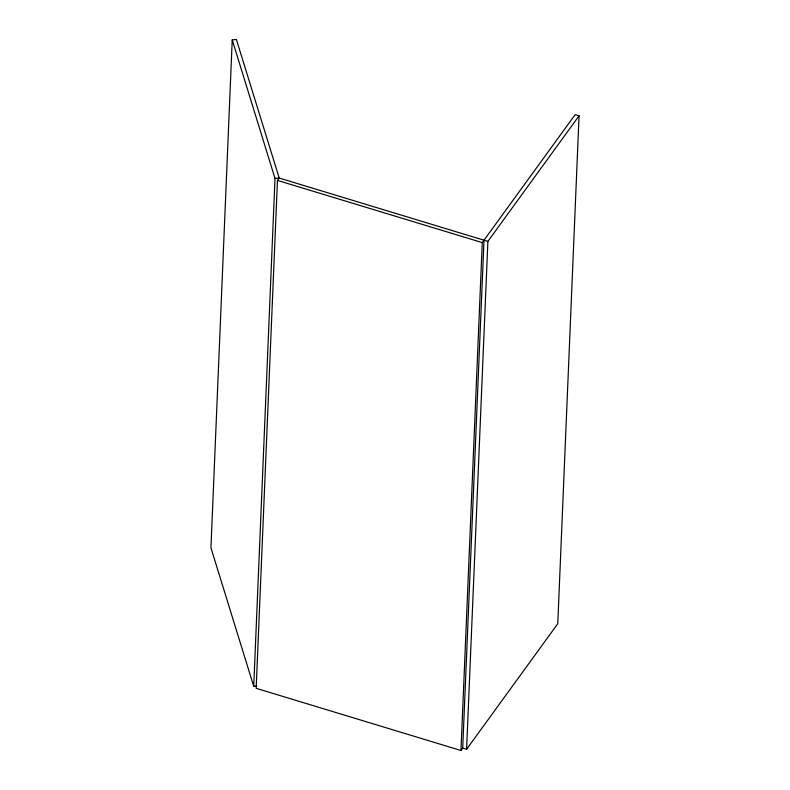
<?xml version="1.0" encoding="UTF-8"?>
<svg xmlns="http://www.w3.org/2000/svg" width="790" height="790" viewBox="0 0 790 790"><rect width="100%" height="100%" fill="white"/><g stroke="black" fill="none" stroke-linecap="round" stroke-linejoin="round"><path stroke-width="1.19" d="M483.994 240.209L462.703 748.11L460.975 750.5L256.177 688.317L277.458 180.416L279.196 178.026L236.408 39.5L232.23 39.905L210.94 547.806L253.728 686.332L256.859 686.036M253.728 686.332L275.009 178.431L232.23 39.905M460.975 750.5L482.265 242.599L575.169 114.639L579.06 115.814L557.77 623.725L466.594 749.295L462.703 748.11M466.594 749.295L487.884 241.394L579.06 115.814M275.009 178.431L279.196 178.026L487.884 241.394M277.458 180.416L482.265 242.599"/></g></svg>
